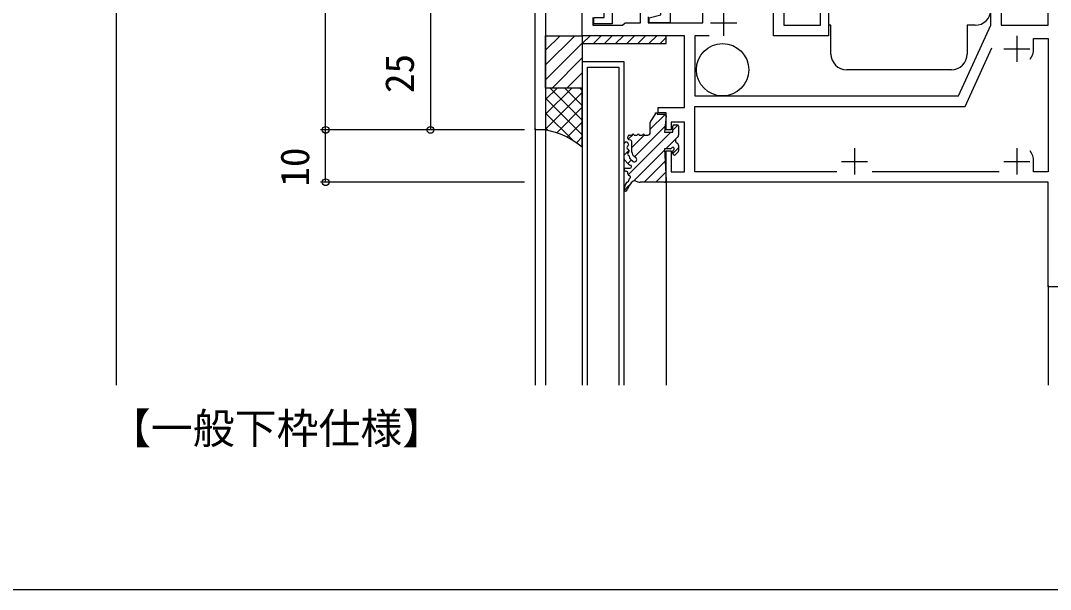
# Model space of a CAD drawing. Units: millimetres, scale not verified. Extents: x -960 to 961, y -419 to 416.
# Drawn here: x -612.7 to -416, y -418.6 to -309.9 of the extents above; entities that cross this region are included whole.
import ezdxf
from ezdxf.enums import TextEntityAlignment as Align

# ---------------------------------------------------------------- set-up
doc = ezdxf.new("R2010")
doc.units = ezdxf.units.MM
doc.header["$LTSCALE"] = 2
for name, color, linetype in [('0-1_USER1', 3, 'Continuous'), ('0-2_YKK_11', 7, 'Continuous'), ('0-4_YKK_12', 2, 'Continuous'), ('0-5_YKK_13', 4, 'Continuous'), ('0-7_YKK_D', 6, 'Continuous'), ('0-8_YKK_ZWAK', 7, 'Continuous')]:
    doc.layers.add(name, color=color, linetype=linetype)
doc.styles.add('ＭＳ ゴシック', font='')
doc.styles.get('ＭＳ ゴシック').set_extended_font_data('MS Gothic')

msp = doc.modelspace()

# ---------------------------------------------------------------- linework, layer by layer
at = {"layer": '0-2_YKK_11'}
for p, q in [((-478.4, -307.8), (-478.4, -312.8)), ((-480.9, -310.3), (-475.9, -310.3)), ((-422.4, -312.8), (-422.4, -317.8)), ((-424.9, -315.3), (-419.9, -315.3)), ((-453.4, -334.3), (-453.4, -339.3)), ((-422.4, -334.3), (-422.4, -339.3)), ((-455.9, -336.8), (-450.9, -336.8)), ((-424.9, -336.8), (-419.9, -336.8)), ((-425.782, -338.8), (-450.018, -338.8))]:
    msp.add_line(p, q, dxfattribs=at)
for points in [[(-481.195, -312.8), (-483.9, -312.8), (-483.9, -324.3), (-433.552, -324.3), (-427.4, -310.8), (-427.4, -300.8), (-424.9, -300.8), (-424.9, -301.5), (-425.2, -301.8), (-425.4, -302), (-425.4, -310.8), (-416.4, -310.8), (-416.4, -302), (-416.6, -301.8), (-416.9, -301.5), (-416.9, -300.8), (-414.4, -300.8)], [(-492.8, -309.189), (-492.8, -310.3), (-482.4, -310.3), (-482.4, -305.8)], [(-458.4, -305.8), (-458.4, -312.8), (-468.9, -312.8), (-468.9, -308.3)], [(-488.4, -330.8), (-489.4, -330.8), (-489.4, -327.5), (-490.9, -327.5), (-490.9, -326.5), (-485.9, -326.5), (-485.9, -312.8), (-505.4, -312.8), (-505.4, -308.1)], [(-503.4, -309.3), (-503.4, -310.8), (-497.7, -310.8), (-497.2, -310.3), (-494.3, -310.3), (-494.3, -307.8)], [(-466.9, -307), (-466.9, -310.8), (-459.9, -310.8), (-459.9, -307)], [(-419.2, -315.3), (-419.2, -313.3), (-416.4, -313.3), (-416.4, -338.8), (-419.2, -338.8), (-419.2, -336.8)], [(-456.782, -338.8), (-483.9, -338.8), (-483.9, -326.3), (-432.266, -326.3), (-427.158, -315.093)], [(-414.4, -360.8), (-416.4, -360.8), (-416.4, -340.8), (-489.4, -340.8), (-489.4, -334.8), (-488.4, -334.8), (-488.4, -338.8), (-485.9, -338.8), (-485.9, -329.3), (-488.4, -329.3), (-488.4, -330.8)]]:
    msp.add_lwpolyline(points, dxfattribs=at)
msp.add_lwpolyline([(-514.4, -305.8), (-488.6, -305.8), (-488.6, -310.3), (-492.6, -310.3), (-492.6, -309.4), (-490.4, -308.811), (-490.4, -307.8), (-499.7, -307.8), (-499.7, -310.5), (-503.2, -310.5), (-503.2, -309.3), (-501.2, -309.3), (-501.2, -307.8), (-512.4, -307.8), (-512.4, -330.8), (-514.4, -330.8)], close=True, dxfattribs=at)
for centre, start, end in [((-422.4, -315.3), 321.63348, 359.99999), ((-422.4, -336.8), 0.00001, 38.36652)]:
    msp.add_arc(centre, 3.2, start, end, dxfattribs=at)
at = {"layer": '0-4_YKK_12'}
for p, q in [((-505.4, -317.798), (-505.4, -379.6)), ((-497.4, -317.798), (-505.4, -317.798)), ((-497.4, -379.6), (-497.4, -317.798)), ((-504.4, -318.798), (-498.4, -318.798)), ((-504.4, -379.6), (-504.4, -318.798)), ((-498.4, -318.798), (-498.4, -379.6)), ((-434.9, -319.3), (-454.9, -319.3)), ((-514.4, -330.5), (-514.4, -379.6)), ((-512.4, -330.5), (-512.4, -379.6)), ((-489.4, -340.5), (-489.4, -379.6)), ((-416.4, -360.5), (-416.4, -379.6))]:
    msp.add_line(p, q, dxfattribs=at)
for points in [[(-457.9, -316.3), (-457.9, -310.8), (-458.4, -310.8)], [(-430.4, -310.8), (-431.9, -310.8), (-431.9, -316.3)]]:
    msp.add_lwpolyline(points, dxfattribs=at)
msp.add_circle((-478.6, -319.3), 5, dxfattribs=at)
for centre, start, end in [((-430.4, -307.8), 270, 0), ((-454.9, -316.3), 180, 270), ((-434.9, -316.3), 270, 0)]:
    msp.add_arc(centre, 3, start, end, dxfattribs=at)
at = {"layer": '0-5_YKK_13'}
for p, q in [((-512.4, -315.554), (-509.646, -312.8)), ((-512.4, -318.383), (-506.817, -312.8)), ((-512.4, -321.211), (-505.4, -314.211)), ((-505.4, -314.3), (-503.9, -312.8)), ((-501.779, -312.8), (-503.279, -314.3)), ((-499.657, -312.8), (-501.157, -314.3)), ((-497.536, -312.8), (-499.036, -314.3)), ((-495.415, -312.8), (-496.915, -314.3)), ((-493.293, -312.8), (-494.793, -314.3)), ((-491.172, -312.8), (-492.672, -314.3)), ((-489.4, -313.149), (-490.551, -314.3)), ((-511.16, -322.8), (-505.4, -317.04)), ((-508.332, -322.8), (-505.4, -319.868)), ((-512.4, -322.8), (-512.4, -330.8)), ((-507.385, -322.8), (-512.4, -327.815)), ((-510.213, -322.8), (-512.4, -324.987)), ((-505.4, -323.644), (-512.4, -330.644)), ((-511.527, -322.8), (-505.4, -328.927)), ((-508.699, -322.8), (-505.4, -326.099)), ((-505.87, -322.8), (-505.4, -323.27)), ((-505.503, -322.8), (-505.4, -322.697)), ((-512.4, -324.756), (-505.4, -331.756)), ((-512.4, -327.584), (-507.163, -332.821)), ((-505.4, -326.472), (-510.278, -331.351)), ((-492.405, -330.639), (-489.588, -327.822)), ((-505.4, -329.301), (-508.288, -332.188)), ((-495.44, -335.919), (-489.578, -330.057)), ((-492.405, -331.3), (-492.405, -329.391)), ((-488.119, -330.843), (-487.137, -329.861)), ((-487.819, -329.8), (-487.319, -329.8)), ((-512.4, -330.412), (-511.915, -330.897)), ((-505.4, -332.129), (-506.517, -333.246)), ((-496.7, -332.366), (-496.7, -332.1)), ((-496.653, -339.377), (-488.476, -331.2)), ((-496.6, -332.589), (-495.625, -331.614)), ((-496.4, -331.8), (-495.9, -331.8)), ((-495.9, -334.134), (-493.508, -331.742)), ((-495.5, -331.8), (-494.9, -331.8)), ((-494.5, -331.8), (-493.9, -331.8)), ((-493.5, -331.8), (-492.9, -331.8)), ((-487.302, -332.271), (-487.069, -332.038)), ((-497.4, -333.389), (-497.13, -333.119)), ((-497.4, -336.311), (-497.4, -333.377)), ((-496.622, -333.468), (-496.599, -333.722)), ((-496.127, -332.743), (-496.472, -332.657)), ((-495.9, -335.059), (-495.9, -333.034)), ((-489.431, -334.4), (-487.548, -332.517)), ((-488.117, -335.331), (-487.019, -334.233)), ((-487.019, -333.78), (-487.019, -334.8)), ((-497.4, -335.634), (-496.508, -334.742)), ((-496.517, -334.635), (-496.492, -334.917)), ((-496.41, -335.83), (-496.384, -336.118)), ((-495.128, -336.205), (-495.574, -335.797)), ((-495.556, -340.525), (-489.687, -334.657)), ((-488.119, -335.3), (-488.119, -334.92)), ((-487.107, -335.012), (-487.607, -335.512)), ((-496.71, -337.189), (-496.02, -336.499)), ((-496.167, -336.375), (-495.655, -336.806)), ((-496.167, -336.375), (-495.655, -336.806)), ((-493.586, -340.8), (-489.582, -336.796)), ((-497, -338.7), (-497.1, -338.7)), ((-496.7, -339.215), (-496.7, -339)), ((-491.341, -340.8), (-489.477, -338.936)), ((-497.357, -342.326), (-496.473, -341.442)), ((-489.7, -340.8), (-494.346, -340.8))]:
    msp.add_line(p, q, dxfattribs=at)
for points in [[(-512.4, -312.8), (-505.4, -312.8), (-505.4, -322.8), (-512.4, -322.8)], [(-505.4, -314.3), (-489.4, -314.3), (-489.4, -312.8), (-505.4, -312.8)]]:
    msp.add_lwpolyline(points, close=True, dxfattribs=at)
for points in [[(-505.4, -334.1), (-505.4, -322.8), (-512.4, -322.8)], [(-492.355, -329.224), (-491.405, -327.8), (-491.405, -327.5), (-491.105, -327.5), (-491.105, -327.8), (-489.7, -327.8)], [(-489.4, -328.1), (-489.682, -331.2), (-488.119, -331.2), (-488.119, -330.1)], [(-487.019, -330.1), (-487.019, -331.72), (-487.019, -331.82)], [(-488.638, -334.4), (-489.7, -334.4), (-489.4, -340.485)], [(-496.518, -337.401), (-496.7, -337.2), (-497.322, -336.512)], [(-497.1, -338.1), (-497, -338.1), (-496.3, -338.1)]]:
    msp.add_lwpolyline(points, dxfattribs=at)
for centre, radius, start, end in [((-489.7, -328.1), 0.3, 349.6111, 90), ((-492.105, -329.391), 0.3, 146.30993, 180), ((-487.819, -330.1), 0.3, 90, 180), ((-487.319, -330.1), 0.3, 0, 90), ((-515.122, -345.648), 15.095, 49.90687, 79.61207), ((-496.4, -332.1), 0.3, 90, 180), ((-495.7, -331.8), 0.2, 0, 180), ((-494.7, -331.8), 0.2, 0, 180), ((-493.7, -331.8), 0.2, 0, 180), ((-492.905, -331.3), 0.5, 270, 0), ((-487.019, -332.8), 0.6, 117.03569, 242.96431), ((-487.519, -331.82), 0.5, 297.03569, 0), ((-497.021, -333.504), 0.4, 5.13483, 161.54463), ((-496.558, -334.179), 0.3, 118.71121, 251.55844), ((-496.799, -333.74), 0.2, 298.71121, 5.13483), ((-496.4, -332.366), 0.3, 180, 255.96375), ((-496.2, -333.034), 0.3, 360, 75.96375), ((-488.638, -334.1), 0.3, 270, 330), ((-488.119, -334.4), 0.3, 300, 150), ((-487.519, -333.78), 0.5, 360, 62.96431), ((-496.451, -335.374), 0.3, 118.71281, 251.55685), ((-496.717, -334.653), 0.2, 5.13483, 71.55844), ((-496.691, -334.935), 0.2, 298.71281, 5.13483), ((-496.609, -335.848), 0.2, 5.13483, 71.55685), ((-495.388, -336.028), 1, 185.13483, 188.13407), ((-496.18, -336.141), 0.2, 188.13407, 252.3293), ((-494.9, -335.059), 1, 180, 227.62069), ((-495.397, -336.5), 0.4, 229.88661, 47.62069), ((-487.819, -334.92), 0.3, 120, 180), ((-487.819, -335.3), 0.3, 180, 315), ((-487.319, -334.8), 0.3, 315, 360), ((-497.1, -336.311), 0.3, 180, 222.13546), ((-497.1, -338.4), 0.3, 90, 270), ((-496.295, -337.2), 0.3, 222.13546, 269.56379), ((-496.3, -337.8), 0.3, 270, 89.56379), ((-496.301, -336.522), 0.2, 47.57201, 72.3293), ((-497, -339), 0.3, 0.00001, 90), ((-496.4, -339.215), 0.3, 180.00001, 260.57576), ((-493.916, -342.595), 3.5, 132.80146, 137.20274), ((-496.498, -339.807), 0.3, 312.80146, 80.57576), ((-497.09, -342.189), 0.3, 172.70453, 346.68488), ((-493.916, -342.595), 3.5, 150.51533, 172.70453), ((-496.789, -340.971), 0.2, 93.94969, 150.51533), ((-496.823, -340.472), 0.3, 273.94969, 13.76838), ((-494.066, -342.875), 2.801, 125.57517, 167.26388), ((-496.338, -340.353), 0.2, 137.20274, 193.76838), ((-495.4, -341), 0.5, 58.21167, 126.26313), ((-494.346, -339.3), 1.5, 238.21167, 270), ((-489.7, -340.5), 0.3, 270, 2.91459)]:
    msp.add_arc(centre, radius, start, end, dxfattribs=at)
at = {"layer": '0-7_YKK_D'}
for p, q in [((-554.4, -330.8), (-554.4, -270.8)), ((-594.4, -300.8), (-594.4, -312.924)), ((-534.4, -305.8), (-534.4, -330.8)), ((-594.4, -307.8), (-594.4, -379.6)), ((-516.419, -330.8), (-555.4, -330.8)), ((-516.419, -330.8), (-555.4, -330.8)), ((-554.4, -340.8), (-554.4, -330.8)), ((-516.419, -330.8), (-535.4, -330.8)), ((-516.42, -340.8), (-555.4, -340.8))]:
    msp.add_line(p, q, dxfattribs=at)
for centre in [(-554.4, -330.8), (-554.4, -330.8), (-534.4, -330.8), (-554.4, -340.8)]:
    msp.add_circle(centre, 0.637, dxfattribs=at)
at = {"layer": '0-8_YKK_ZWAK'}
msp.add_lwpolyline([(-959.4, -418.6), (960.6, -418.6), (960.6, 381.4)], dxfattribs=at)

# ---------------------------------------------------------------- texts
at = {"layer": '0-1_USER1', "style": 'ＭＳ ゴシック'}
msp.add_text('【一般下枠仕様】', height=5.865, dxfattribs=at).set_placement((-595.764, -392.509), align=Align.BOTTOM_LEFT)
at = {"layer": '0-7_YKK_D', "style": 'ＭＳ ゴシック'}
for s, p in [('25', (-535.9, -323.755)), ('10', (-555.9, -341.638))]:
    msp.add_text(s, height=5.499, rotation=90, dxfattribs=at).set_placement(p, align=Align.BOTTOM_LEFT)

doc.saveas('drawing.dxf')
